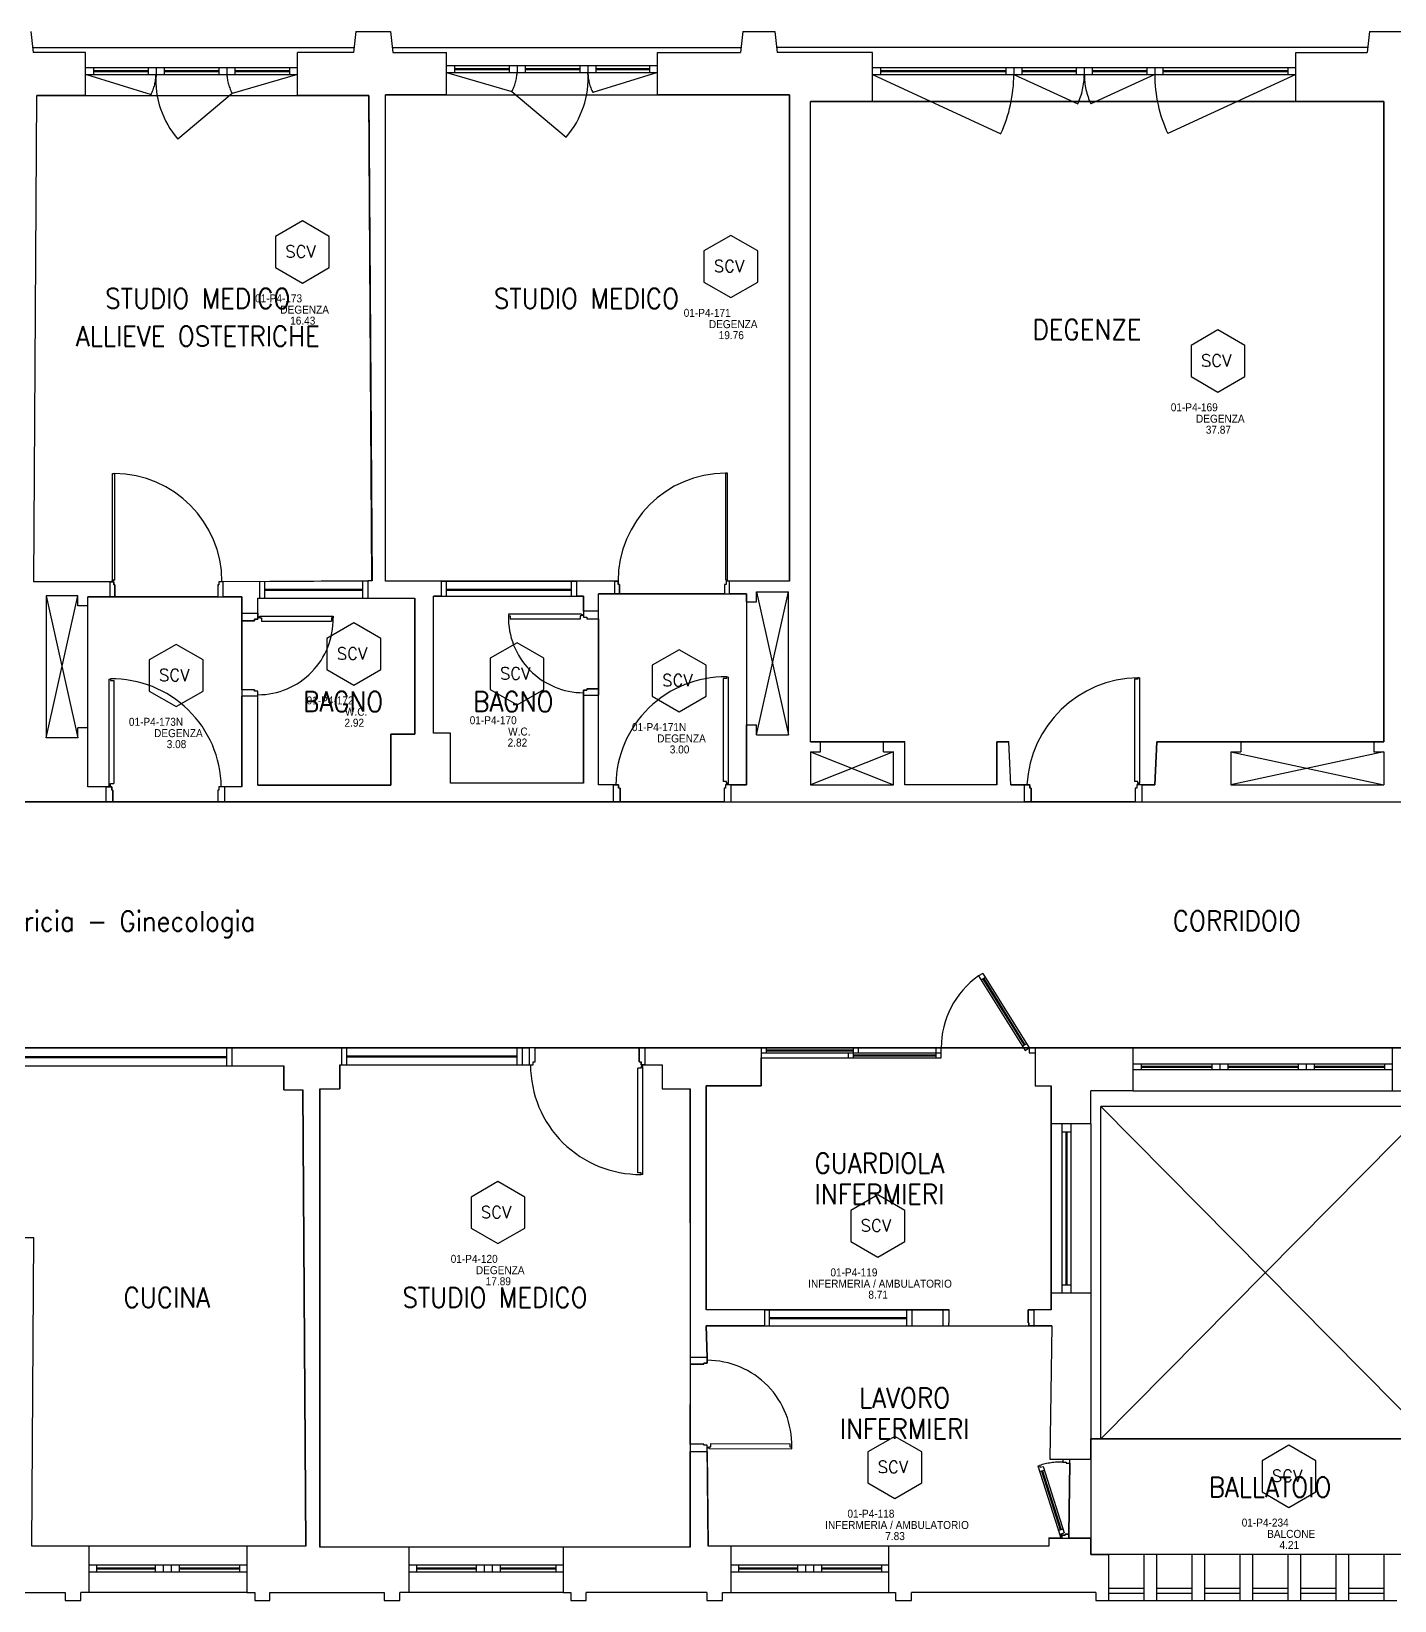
# Model space of a CAD drawing. Header units: inches. Extents: x 16420 to 16611, y 92341 to 92416.
# Drawn here: x 16485.85 to 16499.48, y 92394.55 to 92410.23 of the extents above; entities that cross this region are included whole.
import ezdxf
from ezdxf.enums import TextEntityAlignment as Align

# ---------------------------------------------------------------- set-up
doc = ezdxf.new("R2010")
doc.units = ezdxf.units.IN
doc.header["$LTSCALE"] = 50
doc.header["$MEASUREMENT"] = 0
doc.linetypes.add('NASCOSTA2', pattern=[0.1875, 0.125, -0.0625])
for name, color, linetype in [('A-LOCALI', 7, 'Continuous'), ('AA-CodiceVano', 7, 'Continuous'), ('GMM_DEST.USO', 50, 'Continuous'), ('PIANTA', 7, 'Continuous'), ('RM', 191, 'Continuous')]:
    doc.layers.add(name, color=color, linetype=linetype)
doc.styles.add('ARIAL', font='arial.ttf')
doc.styles.add('ARTECO', font='romans.shx', dxfattribs={"width": 0.9})
doc.styles.get("Standard").update_dxf_attribs({"font": 'txt.shx'})

# ---------------------------------------------------------------- blocks, each defined once
blk = doc.blocks.new('MFM_COD_VANO')
at = {"layer": 'A-LOCALI'}
for p, q in [((0, 0.621), (-0.269, 0.466)), ((0.269, 0.466), (0, 0.621)), ((-0.269, 0.466), (-0.269, 0.155)), ((0.269, 0.155), (0.269, 0.466)), ((-0.269, 0.155), (0, 0)), ((0, 0), (0.269, 0.155))]:
    blk.add_line(p, q, dxfattribs=at)
blk.add_text('SCV', height=0.12, dxfattribs=at).set_placement((-0.17, 0.255))
at = {"layer": 'A-LOCALI', "flags": 9}
for tag in ['MFM_NAME', 'MFM_COD_COMPLESSO', 'MFM_COD_EDIFICIO', 'MFM_COD_PIANO', 'MFM_COD_MACROAREA', 'MFM_ZONA', 'MFM_REPARTO']:
    blk.add_attdef(tag, (-0.084, 0.188), '', height=0.005, dxfattribs=at)
blk.add_attdef('MFM_ALTEZZA', text='', height=0.005, dxfattribs=at).set_placement((-0.057, 0.188), align=Align.CENTER)
at = {"layer": 'A-LOCALI', "style": 'ARIAL', "width": 0.9, "flags": 8}
for tag, p in [('MFM_COD_UT', (-0.026, -0.078)), ('MFM_DESTINAZIONE_USO', (0.023, -0.306)), ('MFM_SUPERFICIE', (0.004, -0.416))]:
    blk.add_attdef(tag, text='', height=0.08, dxfattribs=at).set_placement(p, align=Align.CENTER)
at = {"layer": 'A-LOCALI', "style": 'ARIAL', "width": 0.9}
for tag, p, height, flags in [('MFM_COD_LOCALE', (-0.472, -0.192), 0.08, 8), ('MFM_COD_SCHEDA', (-0.275, -0.483), 0.04, 9)]:
    blk.add_attdef(tag, p, '', height=height, dxfattribs=dict(at, flags=flags))

msp = doc.modelspace()

# ---------------------------------------------------------------- linework, layer by layer
at = {"layer": 'PIANTA', "color": 0}
for p, q in [((16485.85, 92410.233), (16485.873, 92410.023)), ((16489.098, 92410.233), (16489.075, 92410.023)), ((16489.098, 92410.233), (16489.445, 92410.233)), ((16489.445, 92410.233), (16489.468, 92410.023)), ((16492.966, 92410.233), (16492.943, 92410.023)), ((16492.966, 92410.233), (16493.287, 92410.233)), ((16493.287, 92410.233), (16493.31, 92410.023)), ((16499.229, 92410.233), (16499.206, 92410.023)), ((16499.229, 92410.233), (16499.575, 92410.233)), ((16485.867, 92410.073), (16489.081, 92410.073)), ((16486.394, 92410.023), (16485.873, 92410.023)), ((16486.394, 92409.593), (16486.394, 92410.023)), ((16488.514, 92409.593), (16488.514, 92410.023)), ((16489.075, 92410.023), (16488.514, 92410.023)), ((16489.462, 92410.073), (16492.949, 92410.073)), ((16489.468, 92410.023), (16490.004, 92410.023)), ((16490.004, 92409.598), (16490.004, 92410.023)), ((16492.114, 92409.598), (16492.114, 92410.023)), ((16492.114, 92410.023), (16492.943, 92410.023)), ((16499.211, 92410.073), (16493.305, 92410.073)), ((16494.264, 92410.023), (16493.31, 92410.023)), ((16494.264, 92409.533), (16494.264, 92410.023)), ((16498.494, 92410.023), (16499.206, 92410.023)), ((16498.494, 92409.533), (16498.494, 92410.023)), ((16486.394, 92409.873), (16488.514, 92409.873)), ((16486.474, 92409.873), (16486.474, 92409.803)), ((16486.474, 92409.843), (16487.021, 92409.844)), ((16486.474, 92409.833), (16487.021, 92409.834)), ((16487.021, 92409.873), (16487.021, 92409.803)), ((16487.101, 92409.873), (16487.101, 92409.803)), ((16487.181, 92409.873), (16487.181, 92409.803)), ((16487.181, 92409.844), (16487.728, 92409.844)), ((16487.181, 92409.834), (16487.728, 92409.834)), ((16487.728, 92409.873), (16487.728, 92409.803)), ((16487.808, 92409.873), (16487.808, 92409.803)), ((16487.888, 92409.873), (16487.888, 92409.803)), ((16487.888, 92409.844), (16488.434, 92409.844)), ((16487.888, 92409.834), (16488.434, 92409.834)), ((16488.434, 92409.873), (16488.434, 92409.803)), ((16490.004, 92409.893), (16492.114, 92409.893)), ((16490.004, 92409.823), (16492.114, 92409.823)), ((16490.084, 92409.893), (16490.084, 92409.823)), ((16490.084, 92409.863), (16490.631, 92409.864)), ((16490.084, 92409.853), (16490.631, 92409.854)), ((16490.631, 92409.893), (16490.631, 92409.823)), ((16490.711, 92409.893), (16490.711, 92409.823)), ((16490.791, 92409.893), (16490.791, 92409.823)), ((16490.791, 92409.864), (16491.338, 92409.864)), ((16490.791, 92409.854), (16491.338, 92409.854)), ((16491.338, 92409.893), (16491.338, 92409.823)), ((16491.418, 92409.893), (16491.418, 92409.823)), ((16491.498, 92409.893), (16491.498, 92409.823)), ((16491.498, 92409.864), (16492.034, 92409.864)), ((16491.498, 92409.854), (16492.034, 92409.854)), ((16492.034, 92409.893), (16492.034, 92409.823)), ((16494.264, 92409.873), (16498.494, 92409.873)), ((16494.344, 92409.873), (16494.344, 92409.803)), ((16494.344, 92409.843), (16495.594, 92409.844)), ((16494.344, 92409.833), (16495.594, 92409.834)), ((16495.594, 92409.873), (16495.594, 92409.803)), ((16495.674, 92409.873), (16495.674, 92409.803)), ((16495.754, 92409.873), (16495.754, 92409.803)), ((16495.754, 92409.844), (16496.299, 92409.844)), ((16495.754, 92409.834), (16496.299, 92409.834)), ((16496.299, 92409.873), (16496.299, 92409.803)), ((16496.379, 92409.873), (16496.379, 92409.803)), ((16496.459, 92409.873), (16496.459, 92409.803)), ((16496.459, 92409.844), (16497.004, 92409.844)), ((16496.459, 92409.834), (16497.004, 92409.834)), ((16497.004, 92409.873), (16497.004, 92409.803)), ((16497.084, 92409.873), (16497.084, 92409.803)), ((16497.164, 92409.873), (16497.164, 92409.803)), ((16497.164, 92409.844), (16498.414, 92409.844)), ((16497.164, 92409.834), (16498.414, 92409.834)), ((16498.414, 92409.873), (16498.414, 92409.803)), ((16486.394, 92409.803), (16488.514, 92409.803)), ((16494.264, 92409.803), (16498.494, 92409.803)), ((16485.879, 92404.733), (16485.909, 92409.593)), ((16486.394, 92409.593), (16485.909, 92409.593)), ((16486.394, 92409.593), (16488.514, 92409.593)), ((16489.229, 92409.593), (16488.514, 92409.593)), ((16489.259, 92404.743), (16489.229, 92409.593)), ((16490.004, 92409.598), (16489.394, 92409.598)), ((16489.394, 92404.738), (16489.394, 92409.598)), ((16490.004, 92409.598), (16492.114, 92409.598)), ((16493.434, 92409.598), (16492.114, 92409.598)), ((16493.434, 92404.738), (16493.434, 92409.598)), ((16493.644, 92403.133), (16493.644, 92409.533)), ((16494.264, 92409.533), (16493.644, 92409.533)), ((16498.494, 92409.533), (16494.264, 92409.533)), ((16499.374, 92409.533), (16498.494, 92409.533)), ((16499.374, 92403.133), (16499.374, 92409.533)), ((16486.664, 92404.748), (16486.664, 92405.813)), ((16486.664, 92405.813), (16486.684, 92405.813)), ((16486.684, 92405.813), (16486.684, 92404.748)), ((16492.794, 92405.818), (16492.794, 92404.753)), ((16492.814, 92405.818), (16492.794, 92405.818)), ((16492.814, 92404.753), (16492.814, 92405.818)), ((16486.639, 92404.733), (16485.879, 92404.733)), ((16486.639, 92404.733), (16486.679, 92404.733)), ((16486.639, 92404.733), (16486.639, 92404.583)), ((16486.684, 92404.748), (16486.664, 92404.748)), ((16486.679, 92404.733), (16486.679, 92404.7)), ((16486.689, 92404.7), (16486.679, 92404.7)), ((16486.689, 92404.7), (16486.689, 92404.583)), ((16487.719, 92404.7), (16487.719, 92404.583)), ((16487.719, 92404.7), (16487.729, 92404.7)), ((16487.729, 92404.733), (16487.729, 92404.7)), ((16487.769, 92404.733), (16487.729, 92404.733)), ((16488.139, 92404.736), (16487.769, 92404.733)), ((16487.769, 92404.733), (16487.769, 92404.583)), ((16488.139, 92404.736), (16489.219, 92404.743)), ((16488.139, 92404.568), (16488.139, 92404.736)), ((16488.189, 92404.568), (16488.189, 92404.736)), ((16488.189, 92404.657), (16489.169, 92404.657)), ((16488.189, 92404.647), (16489.169, 92404.647)), ((16489.169, 92404.568), (16489.169, 92404.743)), ((16489.169, 92404.568), (16489.169, 92404.743)), ((16489.259, 92404.743), (16489.219, 92404.743)), ((16489.219, 92404.743), (16489.219, 92404.568)), ((16489.954, 92404.738), (16489.394, 92404.738)), ((16489.954, 92404.738), (16491.304, 92404.738)), ((16489.954, 92404.588), (16489.954, 92404.738)), ((16490.004, 92404.588), (16490.004, 92404.738)), ((16490.004, 92404.658), (16491.254, 92404.658)), ((16490.004, 92404.648), (16491.254, 92404.648)), ((16491.254, 92404.588), (16491.254, 92404.738)), ((16491.254, 92404.588), (16491.254, 92404.738)), ((16491.684, 92404.738), (16491.304, 92404.738)), ((16491.304, 92404.738), (16491.304, 92404.588)), ((16491.684, 92404.738), (16491.719, 92404.738)), ((16491.684, 92404.738), (16491.684, 92404.613)), ((16491.719, 92404.738), (16491.719, 92404.705)), ((16491.734, 92404.705), (16491.719, 92404.705)), ((16491.734, 92404.705), (16491.734, 92404.613)), ((16492.784, 92404.705), (16492.784, 92404.613)), ((16492.799, 92404.705), (16492.784, 92404.705)), ((16492.794, 92404.753), (16492.814, 92404.753)), ((16492.799, 92404.738), (16492.799, 92404.705)), ((16492.834, 92404.738), (16492.799, 92404.738)), ((16493.434, 92404.738), (16492.834, 92404.738)), ((16492.834, 92404.613), (16492.834, 92404.738)), ((16486.319, 92404.593), (16486.002, 92404.593)), ((16486.002, 92404.593), (16486.002, 92403.173)), ((16486.002, 92403.173), (16486.319, 92404.593)), ((16486.002, 92404.593), (16486.319, 92403.173)), ((16486.319, 92404.493), (16486.319, 92404.593)), ((16486.419, 92404.493), (16486.319, 92404.493)), ((16486.639, 92404.583), (16486.419, 92404.583)), ((16486.419, 92404.493), (16486.419, 92404.583)), ((16486.419, 92403.273), (16486.419, 92404.493)), ((16486.689, 92404.583), (16486.639, 92404.583)), ((16487.719, 92404.583), (16487.769, 92404.583)), ((16487.959, 92404.583), (16487.769, 92404.583)), ((16487.959, 92404.418), (16487.959, 92404.583)), ((16488.119, 92404.568), (16488.139, 92404.568)), ((16488.119, 92404.418), (16488.119, 92404.568)), ((16488.139, 92404.568), (16489.219, 92404.568)), ((16489.219, 92404.568), (16489.689, 92404.568)), ((16489.689, 92403.208), (16489.689, 92404.568)), ((16489.874, 92403.218), (16489.874, 92404.588)), ((16489.954, 92404.588), (16489.874, 92404.588)), ((16489.954, 92404.588), (16491.304, 92404.588)), ((16491.374, 92404.588), (16491.304, 92404.588)), ((16491.374, 92404.438), (16491.374, 92404.588)), ((16491.524, 92404.438), (16491.524, 92404.613)), ((16491.684, 92404.613), (16491.524, 92404.613)), ((16491.734, 92404.613), (16491.684, 92404.613)), ((16492.784, 92404.613), (16492.834, 92404.613)), ((16493.004, 92404.613), (16492.834, 92404.613)), ((16493.004, 92404.533), (16493.004, 92404.613)), ((16493.004, 92404.533), (16493.104, 92404.533)), ((16493.004, 92404.533), (16493.004, 92403.303)), ((16493.104, 92404.633), (16493.424, 92404.633)), ((16493.104, 92404.533), (16493.104, 92404.633)), ((16493.104, 92403.203), (16493.424, 92404.633)), ((16493.104, 92404.633), (16493.424, 92403.203)), ((16493.424, 92403.203), (16493.424, 92404.633)), ((16487.959, 92404.343), (16487.959, 92404.418)), ((16487.959, 92404.418), (16488.119, 92404.418)), ((16488.086, 92404.343), (16487.959, 92404.343)), ((16488.119, 92404.358), (16488.086, 92404.358)), ((16488.086, 92404.358), (16488.086, 92404.343)), ((16488.119, 92404.418), (16488.119, 92404.358)), ((16488.139, 92404.388), (16488.138, 92404.371)), ((16488.138, 92404.371), (16488.155, 92404.371)), ((16488.139, 92404.388), (16488.87, 92404.387)), ((16488.155, 92404.371), (16488.155, 92404.338)), ((16488.155, 92404.338), (16488.853, 92404.338)), ((16488.853, 92404.371), (16488.853, 92404.338)), ((16488.87, 92404.371), (16488.853, 92404.371)), ((16488.87, 92404.387), (16488.87, 92404.371)), ((16491.355, 92404.408), (16490.624, 92404.407)), ((16490.624, 92404.407), (16490.624, 92404.391)), ((16490.624, 92404.391), (16490.64, 92404.391)), ((16490.64, 92404.391), (16490.64, 92404.358)), ((16491.339, 92404.358), (16490.64, 92404.358)), ((16491.339, 92404.391), (16491.339, 92404.358)), ((16491.355, 92404.391), (16491.339, 92404.391)), ((16491.355, 92404.408), (16491.355, 92404.391)), ((16491.374, 92404.438), (16491.374, 92404.378)), ((16491.524, 92404.438), (16491.374, 92404.438)), ((16491.374, 92404.378), (16491.407, 92404.378)), ((16491.407, 92404.378), (16491.407, 92404.363)), ((16491.407, 92404.363), (16491.524, 92404.363)), ((16491.524, 92404.363), (16491.524, 92404.438)), ((16486.628, 92403.76), (16486.644, 92403.761)), ((16486.628, 92403.76), (16486.628, 92402.699)), ((16486.644, 92403.761), (16486.644, 92403.744)), ((16486.644, 92403.744), (16486.677, 92403.744)), ((16486.677, 92403.744), (16486.677, 92402.716)), ((16492.771, 92403.764), (16492.771, 92402.736)), ((16492.804, 92403.764), (16492.771, 92403.764)), ((16492.804, 92403.781), (16492.804, 92403.764)), ((16492.821, 92403.78), (16492.804, 92403.781)), ((16492.821, 92403.78), (16492.821, 92402.719)), ((16496.881, 92403.757), (16496.881, 92402.736)), ((16496.914, 92403.757), (16496.881, 92403.757)), ((16496.914, 92403.773), (16496.914, 92403.757)), ((16496.931, 92403.773), (16496.914, 92403.773)), ((16496.931, 92403.773), (16496.931, 92402.719)), ((16487.959, 92403.653), (16487.959, 92403.588)), ((16488.086, 92403.653), (16487.959, 92403.653)), ((16487.959, 92402.683), (16487.959, 92403.588)), ((16488.119, 92403.588), (16487.959, 92403.588)), ((16488.086, 92403.653), (16488.086, 92403.638)), ((16488.119, 92403.638), (16488.086, 92403.638)), ((16488.119, 92403.588), (16488.119, 92403.638)), ((16488.119, 92402.698), (16488.119, 92403.588)), ((16491.374, 92403.648), (16491.407, 92403.648)), ((16491.374, 92403.598), (16491.374, 92403.648)), ((16491.374, 92402.718), (16491.374, 92403.598)), ((16491.374, 92403.598), (16491.524, 92403.598)), ((16491.407, 92403.663), (16491.407, 92403.648)), ((16491.407, 92403.663), (16491.524, 92403.663)), ((16491.524, 92403.663), (16491.524, 92403.598)), ((16491.524, 92402.703), (16491.524, 92403.598)), ((16486.319, 92403.173), (16486.319, 92403.273)), ((16486.419, 92403.273), (16486.319, 92403.273)), ((16486.419, 92402.683), (16486.419, 92403.273)), ((16493.004, 92402.703), (16493.004, 92403.303)), ((16493.004, 92403.303), (16493.104, 92403.303)), ((16493.104, 92403.203), (16493.104, 92403.303)), ((16486.319, 92403.173), (16486.002, 92403.173)), ((16489.449, 92402.698), (16489.449, 92403.208)), ((16489.449, 92403.208), (16489.689, 92403.208)), ((16490.044, 92403.218), (16489.874, 92403.218)), ((16490.044, 92402.718), (16490.044, 92403.218)), ((16493.104, 92403.203), (16493.424, 92403.203)), ((16493.644, 92403.133), (16493.744, 92403.133)), ((16493.744, 92403.133), (16494.374, 92403.133)), ((16493.744, 92403.033), (16493.744, 92403.133)), ((16494.374, 92403.133), (16494.584, 92403.133)), ((16494.374, 92403.033), (16494.374, 92403.133)), ((16494.584, 92402.703), (16494.584, 92403.133)), ((16495.504, 92402.703), (16495.504, 92403.133)), ((16495.504, 92403.133), (16495.624, 92403.133)), ((16495.644, 92402.703), (16495.624, 92403.133)), ((16497.084, 92402.703), (16497.104, 92403.133)), ((16497.104, 92403.133), (16497.944, 92403.133)), ((16497.944, 92403.133), (16497.944, 92403.033)), ((16497.944, 92403.133), (16499.274, 92403.133)), ((16499.274, 92403.133), (16499.274, 92403.033)), ((16499.274, 92403.133), (16499.374, 92403.133)), ((16493.644, 92403.033), (16493.744, 92403.033)), ((16493.644, 92403.033), (16493.644, 92402.703)), ((16494.474, 92403.033), (16493.644, 92402.703)), ((16493.644, 92403.033), (16494.474, 92402.703)), ((16494.374, 92403.033), (16494.474, 92403.033)), ((16494.474, 92402.703), (16494.474, 92403.033)), ((16497.844, 92403.033), (16497.944, 92403.033)), ((16497.844, 92403.033), (16497.844, 92402.703)), ((16499.374, 92403.033), (16497.844, 92402.703)), ((16497.844, 92403.033), (16499.374, 92402.703)), ((16499.274, 92403.033), (16499.374, 92403.033)), ((16499.374, 92403.033), (16499.374, 92402.703)), ((16486.599, 92402.683), (16486.419, 92402.683)), ((16486.599, 92402.683), (16486.659, 92402.683)), ((16486.599, 92402.683), (16486.599, 92402.533)), ((16486.628, 92402.699), (16486.644, 92402.699)), ((16486.644, 92402.716), (16486.677, 92402.716)), ((16486.644, 92402.699), (16486.644, 92402.716)), ((16486.659, 92402.683), (16486.659, 92402.65)), ((16486.669, 92402.65), (16486.659, 92402.65)), ((16486.669, 92402.65), (16486.669, 92402.533)), ((16487.719, 92402.65), (16487.719, 92402.533)), ((16487.729, 92402.65), (16487.719, 92402.65)), ((16487.729, 92402.683), (16487.729, 92402.65)), ((16487.789, 92402.683), (16487.729, 92402.683)), ((16487.959, 92402.683), (16487.789, 92402.683)), ((16487.789, 92402.533), (16487.789, 92402.683)), ((16488.119, 92402.698), (16489.449, 92402.698)), ((16491.374, 92402.718), (16490.044, 92402.718)), ((16491.669, 92402.703), (16491.524, 92402.703)), ((16491.669, 92402.703), (16491.724, 92402.703)), ((16491.669, 92402.703), (16491.669, 92402.533)), ((16491.724, 92402.703), (16491.724, 92402.67)), ((16491.739, 92402.67), (16491.724, 92402.67)), ((16491.739, 92402.67), (16491.739, 92402.533)), ((16492.804, 92402.736), (16492.771, 92402.736)), ((16492.779, 92402.67), (16492.779, 92402.533)), ((16492.794, 92402.67), (16492.779, 92402.67)), ((16492.794, 92402.703), (16492.794, 92402.67)), ((16492.849, 92402.703), (16492.794, 92402.703)), ((16492.804, 92402.719), (16492.804, 92402.736)), ((16492.821, 92402.719), (16492.804, 92402.719)), ((16492.849, 92402.703), (16493.004, 92402.703)), ((16492.849, 92402.533), (16492.849, 92402.703)), ((16493.644, 92402.703), (16494.474, 92402.703)), ((16495.504, 92402.703), (16494.584, 92402.703)), ((16495.644, 92402.703), (16495.779, 92402.703)), ((16495.779, 92402.703), (16495.834, 92402.703)), ((16495.779, 92402.703), (16495.779, 92402.533)), ((16495.834, 92402.703), (16495.834, 92402.67)), ((16495.849, 92402.67), (16495.834, 92402.67)), ((16495.849, 92402.67), (16495.849, 92402.533)), ((16496.914, 92402.736), (16496.881, 92402.736)), ((16496.889, 92402.67), (16496.889, 92402.533)), ((16496.904, 92402.67), (16496.889, 92402.67)), ((16496.904, 92402.703), (16496.904, 92402.67)), ((16496.959, 92402.703), (16496.904, 92402.703)), ((16496.914, 92402.719), (16496.914, 92402.736)), ((16496.931, 92402.719), (16496.914, 92402.719)), ((16496.959, 92402.703), (16497.084, 92402.703)), ((16496.959, 92402.533), (16496.959, 92402.703)), ((16497.844, 92402.703), (16499.374, 92402.703)), ((16486.599, 92402.533), (16484.149, 92402.533)), ((16486.669, 92402.533), (16486.599, 92402.533)), ((16491.669, 92402.533), (16487.719, 92402.533)), ((16487.719, 92402.533), (16487.789, 92402.533)), ((16491.739, 92402.533), (16491.669, 92402.533)), ((16492.779, 92402.533), (16492.849, 92402.533)), ((16492.849, 92402.533), (16495.779, 92402.533)), ((16495.849, 92402.533), (16495.779, 92402.533)), ((16496.889, 92402.533), (16496.959, 92402.533)), ((16496.959, 92402.533), (16501.959, 92402.533)), ((16495.365, 92400.818), (16495.322, 92400.792)), ((16495.322, 92400.792), (16495.787, 92400.046)), ((16495.391, 92400.776), (16495.349, 92400.75)), ((16495.365, 92400.818), (16495.829, 92400.073)), ((16495.366, 92400.76), (16495.777, 92400.099)), ((16495.374, 92400.765), (16495.786, 92400.104)), ((16495.76, 92400.089), (16495.803, 92400.115)), ((16485.269, 92400.073), (16487.859, 92400.073)), ((16485.319, 92399.988), (16487.809, 92399.988)), ((16485.319, 92399.978), (16487.809, 92399.978)), ((16487.809, 92399.893), (16487.809, 92400.073)), ((16487.809, 92399.892), (16487.809, 92400.073)), ((16487.859, 92400.073), (16487.859, 92399.893)), ((16487.859, 92400.073), (16488.959, 92400.073)), ((16488.959, 92400.073), (16490.759, 92400.073)), ((16488.959, 92399.903), (16488.959, 92400.073)), ((16489.009, 92399.903), (16489.009, 92400.073)), ((16489.009, 92399.993), (16490.709, 92399.993)), ((16489.009, 92399.983), (16490.709, 92399.983)), ((16490.709, 92399.903), (16490.709, 92400.073)), ((16490.709, 92399.902), (16490.709, 92400.073)), ((16490.759, 92400.073), (16490.759, 92399.903)), ((16490.759, 92400.073), (16490.829, 92400.073)), ((16490.889, 92400.073), (16490.829, 92400.073)), ((16490.829, 92400.073), (16490.829, 92399.903)), ((16490.869, 92399.903), (16490.869, 92399.935)), ((16490.869, 92399.935), (16490.889, 92399.935)), ((16490.889, 92399.935), (16490.889, 92400.073)), ((16491.929, 92400.073), (16491.989, 92400.073)), ((16491.929, 92399.935), (16491.929, 92400.073)), ((16491.929, 92399.935), (16491.949, 92399.935)), ((16491.949, 92399.903), (16491.949, 92399.935)), ((16491.969, 92400.073), (16493.149, 92400.073)), ((16491.989, 92399.903), (16491.989, 92400.073)), ((16493.149, 92400.073), (16493.149, 92399.693)), ((16493.149, 92400.073), (16494.949, 92400.073)), ((16493.149, 92400.023), (16494.949, 92400.023)), ((16493.149, 92399.973), (16494.949, 92399.973)), ((16493.199, 92400.073), (16493.199, 92400.023)), ((16493.199, 92400.053), (16494.074, 92400.053)), ((16493.199, 92400.043), (16494.074, 92400.043)), ((16494.024, 92399.973), (16494.024, 92400.023)), ((16494.074, 92400.023), (16494.074, 92400.073)), ((16494.074, 92399.973), (16494.074, 92400.023)), ((16494.074, 92400.003), (16494.899, 92400.003)), ((16494.074, 92399.993), (16494.899, 92399.993)), ((16494.124, 92400.023), (16494.124, 92400.073)), ((16494.899, 92400.023), (16494.899, 92400.073)), ((16494.899, 92399.973), (16494.899, 92400.023)), ((16494.949, 92400.023), (16494.949, 92400.073)), ((16494.949, 92399.973), (16494.949, 92400.023)), ((16495.787, 92400.046), (16495.829, 92400.073)), ((16495.829, 92400.073), (16495.889, 92400.073)), ((16495.829, 92400.073), (16495.829, 92400.023)), ((16495.829, 92400.023), (16495.889, 92400.023)), ((16495.889, 92400.073), (16495.889, 92399.693)), ((16495.889, 92400.073), (16496.869, 92400.073)), ((16496.869, 92400.073), (16499.459, 92400.073)), ((16496.869, 92399.643), (16496.869, 92400.073)), ((16499.459, 92399.643), (16499.459, 92400.073)), ((16499.459, 92400.073), (16501.799, 92400.073)), ((16485.269, 92399.893), (16487.859, 92399.893)), ((16487.859, 92399.893), (16488.379, 92399.893)), ((16488.379, 92399.653), (16488.379, 92399.893)), ((16488.939, 92399.903), (16488.939, 92399.903)), ((16488.939, 92399.903), (16488.939, 92399.663)), ((16488.939, 92399.903), (16488.959, 92399.903)), ((16488.959, 92399.903), (16490.759, 92399.903)), ((16490.759, 92399.903), (16490.829, 92399.903)), ((16490.829, 92399.903), (16490.869, 92399.903)), ((16491.916, 92398.824), (16491.916, 92399.87)), ((16491.949, 92399.87), (16491.916, 92399.87)), ((16491.989, 92399.903), (16491.949, 92399.903)), ((16491.949, 92399.886), (16491.949, 92399.87)), ((16491.966, 92399.886), (16491.949, 92399.886)), ((16491.966, 92398.808), (16491.966, 92399.886)), ((16491.989, 92399.903), (16492.159, 92399.903)), ((16492.159, 92399.903), (16492.159, 92399.663)), ((16496.869, 92399.913), (16496.869, 92399.913)), ((16496.869, 92399.913), (16499.459, 92399.913)), ((16496.869, 92399.858), (16499.459, 92399.858)), ((16496.949, 92399.913), (16496.949, 92399.858)), ((16496.949, 92399.891), (16497.653, 92399.891)), ((16496.949, 92399.881), (16497.653, 92399.881)), ((16497.653, 92399.913), (16497.653, 92399.858)), ((16497.733, 92399.913), (16497.733, 92399.858)), ((16497.813, 92399.913), (16497.813, 92399.858)), ((16497.813, 92399.891), (16498.516, 92399.891)), ((16497.813, 92399.881), (16498.516, 92399.881)), ((16498.516, 92399.913), (16498.516, 92399.858)), ((16498.596, 92399.913), (16498.596, 92399.858)), ((16498.676, 92399.913), (16498.676, 92399.858)), ((16498.676, 92399.891), (16499.379, 92399.891)), ((16498.676, 92399.881), (16499.379, 92399.881)), ((16499.379, 92399.913), (16499.379, 92399.858)), ((16499.459, 92399.913), (16499.459, 92399.913)), ((16488.379, 92399.653), (16488.569, 92399.653)), ((16488.599, 92395.093), (16488.569, 92399.653)), ((16488.739, 92399.663), (16488.939, 92399.663)), ((16488.739, 92399.663), (16488.739, 92395.083)), ((16492.159, 92399.663), (16492.439, 92399.663)), ((16492.443, 92396.978), (16492.439, 92399.663)), ((16493.149, 92399.693), (16492.599, 92399.693)), ((16492.599, 92399.693), (16492.599, 92397.453)), ((16495.889, 92399.693), (16496.049, 92399.693)), ((16496.049, 92399.313), (16496.049, 92399.693)), ((16496.869, 92399.643), (16496.444, 92399.643)), ((16496.444, 92399.313), (16496.444, 92399.643)), ((16496.869, 92399.643), (16499.459, 92399.643)), ((16499.459, 92399.643), (16499.944, 92399.643)), ((16496.544, 92396.166), (16496.544, 92399.487)), ((16496.544, 92399.487), (16499.832, 92396.166)), ((16496.544, 92396.166), (16499.832, 92399.487)), ((16499.832, 92399.487), (16496.544, 92399.487)), ((16496.444, 92399.313), (16496.049, 92399.313)), ((16496.049, 92397.623), (16496.049, 92399.313)), ((16496.159, 92397.623), (16496.159, 92399.313)), ((16496.249, 92397.623), (16496.249, 92399.313)), ((16496.444, 92399.313), (16496.444, 92397.623)), ((16496.159, 92399.233), (16496.249, 92399.233)), ((16496.199, 92397.703), (16496.199, 92399.233)), ((16496.209, 92397.703), (16496.209, 92399.233)), ((16491.949, 92398.824), (16491.916, 92398.824)), ((16491.949, 92398.808), (16491.949, 92398.824)), ((16491.966, 92398.808), (16491.949, 92398.808)), ((16485.879, 92398.173), (16485.289, 92398.173)), ((16485.859, 92395.093), (16485.879, 92398.173)), ((16496.049, 92397.623), (16496.444, 92397.623)), ((16496.049, 92397.453), (16496.049, 92397.623)), ((16496.159, 92397.703), (16496.249, 92397.703)), ((16496.444, 92397.623), (16496.444, 92397.273)), ((16493.184, 92397.453), (16492.599, 92397.453)), ((16493.184, 92397.453), (16494.654, 92397.453)), ((16493.184, 92397.453), (16493.184, 92397.293)), ((16493.234, 92397.293), (16493.234, 92397.453)), ((16494.604, 92397.293), (16494.604, 92397.453)), ((16494.604, 92397.292), (16494.604, 92397.453)), ((16494.654, 92397.453), (16494.654, 92397.293)), ((16494.654, 92397.453), (16495.029, 92397.453)), ((16495.029, 92397.453), (16494.969, 92397.453)), ((16494.969, 92397.293), (16494.969, 92397.453)), ((16495.029, 92397.325), (16495.029, 92397.453)), ((16495.819, 92397.453), (16495.879, 92397.453)), ((16495.819, 92397.325), (16495.819, 92397.453)), ((16496.049, 92397.453), (16495.879, 92397.453)), ((16495.879, 92397.293), (16495.879, 92397.453)), ((16492.599, 92397.293), (16492.609, 92396.977)), ((16493.184, 92397.293), (16492.599, 92397.293)), ((16493.184, 92397.293), (16494.654, 92397.293)), ((16493.234, 92397.378), (16494.604, 92397.378)), ((16493.234, 92397.368), (16494.604, 92397.368)), ((16494.654, 92397.293), (16494.969, 92397.293)), ((16494.969, 92397.293), (16495.024, 92397.293)), ((16495.024, 92397.293), (16495.024, 92397.325)), ((16495.029, 92397.325), (16495.024, 92397.325)), ((16495.819, 92397.325), (16495.824, 92397.325)), ((16495.824, 92397.293), (16495.824, 92397.325)), ((16495.879, 92397.293), (16495.824, 92397.293)), ((16496.054, 92397.293), (16495.879, 92397.293)), ((16496.054, 92397.293), (16496.036, 92395.963)), ((16496.444, 92397.273), (16496.444, 92395.963)), ((16492.443, 92396.913), (16492.443, 92396.978)), ((16492.609, 92396.978), (16492.443, 92396.978)), ((16492.609, 92396.978), (16492.609, 92396.923)), ((16492.577, 92396.913), (16492.443, 92396.913)), ((16492.609, 92396.923), (16492.577, 92396.923)), ((16492.577, 92396.913), (16492.577, 92396.923)), ((16492.439, 92395.083), (16492.441, 92396.038)), ((16492.577, 92396.113), (16492.441, 92396.113)), ((16492.441, 92396.113), (16492.441, 92396.038)), ((16492.441, 92396.038), (16492.609, 92396.038)), ((16492.577, 92396.103), (16492.577, 92396.113)), ((16492.609, 92396.103), (16492.577, 92396.103)), ((16492.609, 92396.038), (16492.609, 92396.103)), ((16492.609, 92396.037), (16492.619, 92395.093)), ((16492.628, 92396.084), (16492.645, 92396.084)), ((16492.629, 92396.068), (16492.628, 92396.084)), ((16492.629, 92396.068), (16493.456, 92396.066)), ((16492.645, 92396.117), (16493.44, 92396.116)), ((16492.645, 92396.084), (16492.645, 92396.117)), ((16493.44, 92396.083), (16493.44, 92396.116)), ((16493.456, 92396.083), (16493.44, 92396.083)), ((16493.456, 92396.066), (16493.456, 92396.083)), ((16499.944, 92396.166), (16496.444, 92396.166)), ((16495.915, 92395.894), (16495.931, 92395.899)), ((16495.915, 92395.894), (16496.137, 92395.196)), ((16495.931, 92395.899), (16495.937, 92395.881)), ((16495.937, 92395.881), (16495.968, 92395.89)), ((16495.968, 92395.89), (16496.179, 92395.226)), ((16496.036, 92395.963), (16496.444, 92395.963)), ((16496.166, 92395.963), (16496.166, 92395.933)), ((16496.166, 92395.933), (16496.198, 92395.933)), ((16496.198, 92395.933), (16496.198, 92395.923)), ((16496.198, 92395.923), (16496.236, 92395.922)), ((16496.236, 92395.922), (16496.236, 92395.964)), ((16496.444, 92395.963), (16496.444, 92395.173)), ((16495.933, 92395.838), (16495.98, 92395.852)), ((16495.952, 92395.843), (16496.139, 92395.255)), ((16495.961, 92395.846), (16496.148, 92395.258)), ((16496.12, 92395.249), (16496.168, 92395.264)), ((16496.148, 92395.216), (16496.179, 92395.226)), ((16486.429, 92395.093), (16485.864, 92395.093)), ((16486.429, 92395.093), (16486.429, 92394.628)), ((16488.009, 92395.093), (16486.429, 92395.093)), ((16488.009, 92395.093), (16488.009, 92394.628)), ((16488.599, 92395.093), (16488.009, 92395.093)), ((16489.629, 92395.083), (16488.739, 92395.083)), ((16489.629, 92395.083), (16489.629, 92394.628)), ((16491.169, 92395.082), (16489.629, 92395.083)), ((16492.439, 92395.083), (16491.169, 92395.082)), ((16491.169, 92395.082), (16491.169, 92394.628)), ((16492.846, 92395.093), (16492.619, 92395.093)), ((16494.426, 92395.093), (16492.846, 92395.093)), ((16492.846, 92395.093), (16492.846, 92394.628)), ((16496.024, 92395.093), (16494.426, 92395.093)), ((16494.426, 92394.628), (16494.426, 92395.093)), ((16496.025, 92395.172), (16496.024, 92395.093)), ((16496.025, 92395.172), (16496.444, 92395.173)), ((16496.137, 92395.196), (16496.153, 92395.2)), ((16496.153, 92395.2), (16496.148, 92395.216)), ((16496.155, 92395.173), (16496.156, 92395.203)), ((16496.156, 92395.203), (16496.188, 92395.203)), ((16496.189, 92395.213), (16496.188, 92395.203)), ((16496.189, 92395.213), (16496.226, 92395.212)), ((16496.226, 92395.212), (16496.225, 92395.174)), ((16496.444, 92395.173), (16496.444, 92395.01)), ((16496.444, 92395.01), (16496.624, 92395.01)), ((16496.624, 92394.548), (16496.624, 92395.01)), ((16496.974, 92395.01), (16496.624, 92395.01)), ((16497.104, 92395.01), (16496.974, 92395.01)), ((16496.974, 92395.01), (16496.974, 92394.548)), ((16497.454, 92395.01), (16497.104, 92395.01)), ((16497.104, 92394.548), (16497.104, 92395.01)), ((16497.584, 92395.01), (16497.454, 92395.01)), ((16497.454, 92395.01), (16497.454, 92394.548)), ((16497.934, 92395.01), (16497.584, 92395.01)), ((16497.584, 92394.548), (16497.584, 92395.01)), ((16498.064, 92395.01), (16497.934, 92395.01)), ((16497.934, 92395.01), (16497.934, 92394.548)), ((16498.414, 92395.01), (16498.064, 92395.01)), ((16498.064, 92394.548), (16498.064, 92395.01)), ((16498.544, 92395.01), (16498.414, 92395.01)), ((16498.414, 92395.01), (16498.414, 92394.548)), ((16498.894, 92395.01), (16498.544, 92395.01)), ((16498.544, 92394.548), (16498.544, 92395.01)), ((16499.024, 92395.01), (16498.894, 92395.01)), ((16498.894, 92395.01), (16498.894, 92394.548)), ((16499.374, 92395.01), (16499.024, 92395.01)), ((16499.024, 92394.548), (16499.024, 92395.01)), ((16499.504, 92395.01), (16499.374, 92395.01)), ((16499.374, 92395.01), (16499.374, 92394.548)), ((16488.009, 92394.903), (16486.429, 92394.903)), ((16488.009, 92394.833), (16486.429, 92394.833)), ((16486.509, 92394.833), (16486.509, 92394.903)), ((16487.094, 92394.874), (16486.509, 92394.873)), ((16487.094, 92394.864), (16486.509, 92394.863)), ((16487.094, 92394.833), (16487.094, 92394.903)), ((16487.174, 92394.833), (16487.174, 92394.903)), ((16487.254, 92394.833), (16487.254, 92394.903)), ((16487.334, 92394.833), (16487.334, 92394.903)), ((16487.939, 92394.874), (16487.334, 92394.874)), ((16487.939, 92394.864), (16487.334, 92394.864)), ((16487.939, 92394.833), (16487.939, 92394.903)), ((16491.169, 92394.903), (16489.629, 92394.903)), ((16491.169, 92394.833), (16489.629, 92394.833)), ((16489.709, 92394.833), (16489.709, 92394.903)), ((16490.304, 92394.874), (16489.709, 92394.873)), ((16490.304, 92394.864), (16489.709, 92394.863)), ((16490.304, 92394.833), (16490.304, 92394.903)), ((16490.384, 92394.833), (16490.384, 92394.903)), ((16490.464, 92394.833), (16490.464, 92394.903)), ((16490.544, 92394.833), (16490.544, 92394.903)), ((16491.099, 92394.873), (16490.544, 92394.874)), ((16491.099, 92394.863), (16490.544, 92394.864)), ((16491.099, 92394.833), (16491.099, 92394.903)), ((16494.426, 92394.903), (16492.846, 92394.903)), ((16494.426, 92394.833), (16492.846, 92394.833)), ((16492.926, 92394.833), (16492.926, 92394.903)), ((16493.516, 92394.873), (16492.926, 92394.873)), ((16493.516, 92394.863), (16492.926, 92394.863)), ((16493.516, 92394.833), (16493.516, 92394.903)), ((16493.596, 92394.833), (16493.596, 92394.903)), ((16493.676, 92394.833), (16493.676, 92394.903)), ((16493.756, 92394.833), (16493.756, 92394.903)), ((16494.356, 92394.873), (16493.756, 92394.873)), ((16494.356, 92394.863), (16493.756, 92394.863)), ((16494.356, 92394.833), (16494.356, 92394.903)), ((16484.463, 92394.628), (16486.192, 92394.628)), ((16486.192, 92394.628), (16486.192, 92394.548)), ((16486.429, 92394.628), (16486.348, 92394.628)), ((16486.348, 92394.548), (16486.348, 92394.628)), ((16488.009, 92394.628), (16486.429, 92394.628)), ((16488.009, 92394.628), (16488.088, 92394.628)), ((16488.088, 92394.628), (16488.088, 92394.548)), ((16488.239, 92394.548), (16488.239, 92394.628)), ((16488.239, 92394.628), (16489.382, 92394.628)), ((16489.382, 92394.628), (16489.382, 92394.548)), ((16489.629, 92394.628), (16489.538, 92394.628)), ((16489.538, 92394.548), (16489.538, 92394.628)), ((16491.169, 92394.628), (16489.629, 92394.628)), ((16491.169, 92394.628), (16491.169, 92394.628)), ((16491.169, 92394.628), (16491.248, 92394.628)), ((16491.248, 92394.628), (16491.248, 92394.548)), ((16492.607, 92394.628), (16491.399, 92394.628)), ((16491.399, 92394.548), (16491.399, 92394.628)), ((16492.607, 92394.628), (16492.607, 92394.548)), ((16492.763, 92394.628), (16492.846, 92394.628)), ((16492.763, 92394.548), (16492.763, 92394.628)), ((16492.846, 92394.628), (16494.426, 92394.628)), ((16494.426, 92394.628), (16494.494, 92394.628)), ((16494.494, 92394.628), (16494.494, 92394.548)), ((16496.494, 92394.628), (16494.651, 92394.628)), ((16494.651, 92394.548), (16494.651, 92394.628)), ((16496.494, 92394.628), (16496.494, 92394.548)), ((16496.974, 92394.668), (16496.624, 92394.668)), ((16496.974, 92394.618), (16496.624, 92394.618)), ((16497.454, 92394.668), (16497.104, 92394.668)), ((16497.454, 92394.618), (16497.104, 92394.618)), ((16497.934, 92394.668), (16497.584, 92394.668)), ((16497.934, 92394.618), (16497.584, 92394.618)), ((16498.414, 92394.668), (16498.064, 92394.668)), ((16498.414, 92394.618), (16498.064, 92394.618)), ((16498.894, 92394.668), (16498.544, 92394.668)), ((16498.894, 92394.618), (16498.544, 92394.618)), ((16499.374, 92394.668), (16499.024, 92394.668)), ((16499.374, 92394.618), (16499.024, 92394.618)), ((16486.192, 92394.548), (16486.348, 92394.548)), ((16488.088, 92394.548), (16488.239, 92394.548)), ((16489.382, 92394.548), (16489.538, 92394.548)), ((16491.248, 92394.548), (16491.399, 92394.548)), ((16492.607, 92394.548), (16492.763, 92394.548)), ((16494.494, 92394.548), (16494.651, 92394.548)), ((16496.494, 92394.548), (16496.494, 92394.548)), ((16496.494, 92394.548), (16496.624, 92394.548)), ((16496.624, 92394.548), (16496.974, 92394.548)), ((16496.974, 92394.548), (16497.104, 92394.548)), ((16497.104, 92394.548), (16497.454, 92394.548)), ((16497.454, 92394.548), (16497.584, 92394.548)), ((16497.584, 92394.548), (16497.934, 92394.548)), ((16497.934, 92394.548), (16498.064, 92394.548)), ((16498.064, 92394.548), (16498.414, 92394.548)), ((16498.414, 92394.548), (16498.544, 92394.548)), ((16498.544, 92394.548), (16498.894, 92394.548)), ((16498.894, 92394.548), (16499.024, 92394.548)), ((16499.024, 92394.548), (16499.374, 92394.548)), ((16499.374, 92394.548), (16499.504, 92394.548))]:
    msp.add_line(p, q, dxfattribs=at)
at = {"layer": 'PIANTA', "color": 0, "linetype": 'NASCOSTA2'}
for p, q in [((16490.004, 92409.823), (16490.657, 92409.632)), ((16492.114, 92409.823), (16491.467, 92409.621)), ((16486.404, 92409.803), (16487.051, 92409.601)), ((16488.514, 92409.803), (16487.862, 92409.612)), ((16494.264, 92409.803), (16495.546, 92409.211)), ((16495.676, 92409.803), (16496.314, 92409.508)), ((16497.084, 92409.803), (16496.444, 92409.508)), ((16498.494, 92409.803), (16497.214, 92409.212)), ((16487.862, 92409.612), (16487.319, 92409.157)), ((16490.657, 92409.632), (16491.2, 92409.177))]:
    msp.add_line(p, q, dxfattribs=at)
at = {"layer": 'PIANTA', "color": 0}
for centre in [(16486.668, 92404.74), (16492.81, 92404.745), (16488.128, 92404.378), (16491.366, 92404.398), (16486.636, 92402.691), (16492.812, 92402.711), (16496.922, 92402.711), (16491.957, 92399.894), (16492.618, 92396.077), (16496.147, 92395.19)]:
    msp.add_circle(centre, 0.00633, dxfattribs=at)
at = {"layer": 'PIANTA', "color": 0, "linetype": 'NASCOSTA2'}
for centre, radius, start, end in [((16490.235, 92409.854), 0.477, 332.2193, 356.2599), ((16490.526, 92409.764), 0.894, 318.9586, 3.814), ((16491.873, 92409.827), 0.455, 180.5615, 207.0165), ((16486.645, 92409.808), 0.455, 332.9835, 359.4385), ((16487.993, 92409.744), 0.894, 176.186, 221.0414), ((16488.284, 92409.834), 0.477, 183.7401, 207.7807), ((16494.264, 92409.803), 1.411, 335.2177, 0), ((16495.676, 92409.803), 0.703, 335.2177, 0), ((16497.083, 92409.803), 0.703, 180, 204.7823), ((16498.494, 92409.803), 1.41, 180, 204.7823), ((16486.679, 92404.733), 1.08, 0.0002, 89.7332), ((16492.799, 92404.738), 1.08, 90.2668, 179.9998), ((16488.119, 92404.354), 0.751, 269.9997, 1.3338), ((16491.374, 92404.374), 0.751, 178.6662, 270.0003), ((16486.661, 92402.67), 1.091, 0.723, 90.8613), ((16492.788, 92402.69), 1.091, 89.1387, 179.277), ((16496.935, 92402.643), 1.13, 91.053, 176.9774), ((16495.829, 92400.073), 0.88, 125.1582, 180), ((16491.939, 92399.903), 1.095, 180, 270.5209), ((16492.609, 92396.103), 0.847, 358.6662, 90.0003), ((16496.155, 92395.176), 0.757, 89.1769, 107.2086)]:
    msp.add_arc(centre, radius, start, end, dxfattribs=at)
at = {"layer": 'RM'}
for points in [[(16485.909, 92409.593), (16489.229, 92409.593), (16489.262, 92404.743), (16487.729, 92404.733), (16487.729, 92404.7), (16487.719, 92404.7), (16487.719, 92404.583), (16486.689, 92404.583), (16486.689, 92404.7), (16486.679, 92404.7), (16486.679, 92404.733), (16485.879, 92404.733)], [(16493.434, 92409.598), (16493.434, 92404.738), (16492.799, 92404.738), (16492.799, 92404.705), (16492.784, 92404.705), (16492.784, 92404.613), (16491.734, 92404.613), (16491.734, 92404.705), (16491.719, 92404.705), (16491.719, 92404.738), (16489.394, 92404.738), (16489.394, 92409.598)], [(16499.374, 92409.533), (16499.374, 92403.133), (16497.104, 92403.133), (16497.084, 92402.703), (16496.904, 92402.703), (16496.904, 92402.67), (16496.889, 92402.67), (16496.889, 92402.533), (16495.849, 92402.533), (16495.849, 92402.67), (16495.834, 92402.67), (16495.834, 92402.703), (16495.644, 92402.703), (16495.624, 92403.133), (16495.504, 92403.133), (16495.504, 92402.703), (16494.584, 92402.703), (16494.584, 92403.133), (16493.644, 92403.133), (16493.644, 92409.533)], [(16489.689, 92404.568), (16489.689, 92403.208), (16489.449, 92403.208), (16489.449, 92402.698), (16488.119, 92402.698), (16488.119, 92403.638), (16488.086, 92403.638), (16488.086, 92403.653), (16487.959, 92403.653), (16487.959, 92404.343), (16488.086, 92404.343), (16488.086, 92404.358), (16488.119, 92404.358), (16488.119, 92404.568)], [(16489.874, 92404.588), (16491.374, 92404.588), (16491.374, 92404.378), (16491.407, 92404.378), (16491.407, 92404.363), (16491.524, 92404.363), (16491.524, 92403.663), (16491.407, 92403.663), (16491.407, 92403.648), (16491.374, 92403.648), (16491.374, 92402.718), (16490.044, 92402.718), (16490.044, 92403.218), (16489.874, 92403.218)], [(16492.439, 92399.663), (16492.44, 92395.083), (16488.739, 92395.083), (16488.739, 92399.663), (16488.939, 92399.663), (16488.939, 92399.903), (16490.869, 92399.902), (16490.869, 92399.935), (16490.889, 92399.935), (16490.889, 92400.073), (16491.929, 92400.073), (16491.929, 92399.935), (16491.949, 92399.935), (16491.949, 92399.903), (16492.159, 92399.903), (16492.159, 92399.663)], [(16496.049, 92399.693), (16496.049, 92397.453), (16495.819, 92397.453), (16495.819, 92397.325), (16495.824, 92397.325), (16495.824, 92397.293), (16495.024, 92397.292), (16495.024, 92397.325), (16495.029, 92397.325), (16495.029, 92397.453), (16492.599, 92397.453), (16492.599, 92399.693), (16493.149, 92399.693), (16493.149, 92399.973), (16494.949, 92399.973), (16494.949, 92400.073), (16495.829, 92400.073), (16495.829, 92400.023), (16495.889, 92400.023), (16495.889, 92399.693)], [(16496.054, 92397.293), (16496.036, 92395.963), (16496.166, 92395.963), (16496.166, 92395.933), (16496.198, 92395.933), (16496.198, 92395.923), (16496.236, 92395.922), (16496.226, 92395.212), (16496.189, 92395.213), (16496.188, 92395.203), (16496.156, 92395.203), (16496.156, 92395.173), (16496.025, 92395.174), (16496.024, 92395.093), (16492.619, 92395.093), (16492.609, 92396.103), (16492.577, 92396.103), (16492.577, 92396.113), (16492.441, 92396.113), (16492.443, 92396.913), (16492.577, 92396.912), (16492.577, 92396.923), (16492.609, 92396.923), (16492.609, 92396.977), (16492.599, 92397.293), (16495.024, 92397.293), (16495.824, 92397.293)], [(16499.944, 92396.166), (16499.944, 92395.01), (16496.444, 92395.01), (16496.444, 92395.173), (16496.225, 92395.173), (16496.225, 92395.174), (16496.226, 92395.212), (16496.236, 92395.922), (16496.236, 92395.963), (16496.444, 92395.963), (16496.444, 92396.166)]]:
    msp.add_lwpolyline(points, close=True, dxfattribs=at)
at = {"layer": 'RM', "color": 3}
for points in [[(16487.959, 92404.583), (16487.959, 92402.683), (16487.729, 92402.683), (16487.729, 92402.65), (16487.719, 92402.65), (16487.719, 92402.533), (16486.669, 92402.533), (16486.669, 92402.65), (16486.659, 92402.65), (16486.659, 92402.683), (16486.419, 92402.683), (16486.419, 92404.583)], [(16493.004, 92404.613), (16493.004, 92402.703), (16492.794, 92402.703), (16492.794, 92402.67), (16492.779, 92402.67), (16492.779, 92402.533), (16491.739, 92402.533), (16491.739, 92402.67), (16491.724, 92402.67), (16491.724, 92402.703), (16491.524, 92402.703), (16491.524, 92404.613)]]:
    msp.add_lwpolyline(points, close=True, dxfattribs=at)
at = {"layer": 'RM'}
for points in [[(16464.919, 92402.533), (16507.119, 92402.533), (16507.119, 92402.073), (16507.169, 92402.073), (16507.169, 92400.543), (16507.119, 92400.543), (16507.119, 92400.073), (16503.899, 92400.073), (16503.899, 92398.313), (16501.799, 92398.313), (16501.799, 92400.073), (16478.35, 92400.073)], [(16485.209, 92399.893), (16488.379, 92399.893), (16488.379, 92399.653), (16488.569, 92399.653), (16488.599, 92395.093), (16485.864, 92395.093), (16485.859, 92395.093), (16485.879, 92398.173), (16485.289, 92398.173)]]:
    msp.add_lwpolyline(points, dxfattribs=at)

# ---------------------------------------------------------------- block references
at = {"layer": 'AA-CodiceVano'}
ref = msp.add_blockref('MFM_COD_VANO', (16488.563, 92407.718), dxfattribs=at)
ref.add_attrib('MFM_COD_LOCALE', '01-P4-173', (16488.091, 92407.525), dxfattribs={"layer": 'A-LOCALI', "height": 0.08, "style": 'ARIAL', "width": 0.9})
ref.add_attrib('MFM_SUPERFICIE', '16.43', dxfattribs={"layer": 'A-LOCALI', "height": 0.08, "style": 'ARIAL', "width": 0.9}).set_placement((16488.567, 92407.302), align=Align.CENTER)
ref.add_attrib('MFM_DESTINAZIONE_USO', 'DEGENZA', dxfattribs={"layer": 'A-LOCALI', "height": 0.08, "style": 'ARIAL', "width": 0.9}).set_placement((16488.586, 92407.412), align=Align.CENTER)
ref = msp.add_blockref('MFM_COD_VANO', (16492.847, 92407.573), dxfattribs=at)
ref.add_attrib('MFM_COD_LOCALE', '01-P4-171', (16492.375, 92407.38), dxfattribs={"layer": 'A-LOCALI', "height": 0.08, "style": 'ARIAL', "width": 0.9})
ref.add_attrib('MFM_SUPERFICIE', '19.76', dxfattribs={"layer": 'A-LOCALI', "height": 0.08, "style": 'ARIAL', "width": 0.9}).set_placement((16492.851, 92407.157), align=Align.CENTER)
ref.add_attrib('MFM_DESTINAZIONE_USO', 'DEGENZA', dxfattribs={"layer": 'A-LOCALI', "height": 0.08, "style": 'ARIAL', "width": 0.9}).set_placement((16492.87, 92407.267), align=Align.CENTER)
ref = msp.add_blockref('MFM_COD_VANO', (16497.716, 92406.628), dxfattribs=at)
ref.add_attrib('MFM_COD_LOCALE', '01-P4-169', (16497.244, 92406.436), dxfattribs={"layer": 'A-LOCALI', "height": 0.08, "style": 'ARIAL', "width": 0.9})
ref.add_attrib('MFM_SUPERFICIE', '37.87', dxfattribs={"layer": 'A-LOCALI', "height": 0.08, "style": 'ARIAL', "width": 0.9}).set_placement((16497.72, 92406.212), align=Align.CENTER)
ref.add_attrib('MFM_DESTINAZIONE_USO', 'DEGENZA', dxfattribs={"layer": 'A-LOCALI', "height": 0.08, "style": 'ARIAL', "width": 0.9}).set_placement((16497.739, 92406.322), align=Align.CENTER)
ref = msp.add_blockref('MFM_COD_VANO', (16489.078, 92403.699), dxfattribs=at)
ref.add_attrib('MFM_COD_LOCALE', '01-P4-172', (16488.605, 92403.506), dxfattribs={"layer": 'A-LOCALI', "height": 0.08, "style": 'ARIAL', "width": 0.9})
ref.add_attrib('MFM_SUPERFICIE', '2.92', dxfattribs={"layer": 'A-LOCALI', "height": 0.08, "style": 'ARIAL', "width": 0.9}).set_placement((16489.082, 92403.283), align=Align.CENTER)
ref.add_attrib('MFM_DESTINAZIONE_USO', 'W.C.', dxfattribs={"layer": 'A-LOCALI', "height": 0.08, "style": 'ARIAL', "width": 0.9}).set_placement((16489.101, 92403.393), align=Align.CENTER)
ref = msp.add_blockref('MFM_COD_VANO', (16487.301, 92403.485), dxfattribs=at)
ref.add_attrib('MFM_COD_LOCALE', '01-P4-173N', (16486.829, 92403.292), dxfattribs={"layer": 'A-LOCALI', "height": 0.08, "style": 'ARIAL', "width": 0.9})
ref.add_attrib('MFM_SUPERFICIE', '3.08', dxfattribs={"layer": 'A-LOCALI', "height": 0.08, "style": 'ARIAL', "width": 0.9}).set_placement((16487.305, 92403.069), align=Align.CENTER)
ref.add_attrib('MFM_DESTINAZIONE_USO', 'DEGENZA', dxfattribs={"layer": 'A-LOCALI', "height": 0.08, "style": 'ARIAL', "width": 0.9}).set_placement((16487.324, 92403.179), align=Align.CENTER)
ref = msp.add_blockref('MFM_COD_VANO', (16490.709, 92403.501), dxfattribs=at)
ref.add_attrib('MFM_COD_LOCALE', '01-P4-170', (16490.236, 92403.308), dxfattribs={"layer": 'A-LOCALI', "height": 0.08, "style": 'ARIAL', "width": 0.9})
ref.add_attrib('MFM_SUPERFICIE', '2.82', dxfattribs={"layer": 'A-LOCALI', "height": 0.08, "style": 'ARIAL', "width": 0.9}).set_placement((16490.713, 92403.085), align=Align.CENTER)
ref.add_attrib('MFM_DESTINAZIONE_USO', 'W.C.', dxfattribs={"layer": 'A-LOCALI', "height": 0.08, "style": 'ARIAL', "width": 0.9}).set_placement((16490.732, 92403.195), align=Align.CENTER)
ref = msp.add_blockref('MFM_COD_VANO', (16492.33, 92403.432), dxfattribs=at)
ref.add_attrib('MFM_COD_LOCALE', '01-P4-171N', (16491.858, 92403.239), dxfattribs={"layer": 'A-LOCALI', "height": 0.08, "style": 'ARIAL', "width": 0.9})
ref.add_attrib('MFM_SUPERFICIE', '3.00', dxfattribs={"layer": 'A-LOCALI', "height": 0.08, "style": 'ARIAL', "width": 0.9}).set_placement((16492.334, 92403.016), align=Align.CENTER)
ref.add_attrib('MFM_DESTINAZIONE_USO', 'DEGENZA', dxfattribs={"layer": 'A-LOCALI', "height": 0.08, "style": 'ARIAL', "width": 0.9}).set_placement((16492.353, 92403.126), align=Align.CENTER)
ref = msp.add_blockref('MFM_COD_VANO', (16490.518, 92398.116), dxfattribs=at)
ref.add_attrib('MFM_COD_LOCALE', '01-P4-120', (16490.046, 92397.924), dxfattribs={"layer": 'A-LOCALI', "height": 0.08, "style": 'ARIAL', "width": 0.9})
ref.add_attrib('MFM_SUPERFICIE', '17.89', dxfattribs={"layer": 'A-LOCALI', "height": 0.08, "style": 'ARIAL', "width": 0.9}).set_placement((16490.522, 92397.7), align=Align.CENTER)
ref.add_attrib('MFM_DESTINAZIONE_USO', 'DEGENZA', dxfattribs={"layer": 'A-LOCALI', "height": 0.08, "style": 'ARIAL', "width": 0.9}).set_placement((16490.541, 92397.811), align=Align.CENTER)
ref = msp.add_blockref('MFM_COD_VANO', (16494.315, 92397.982), dxfattribs=at)
ref.add_attrib('MFM_COD_LOCALE', '01-P4-119', (16493.842, 92397.789), dxfattribs={"layer": 'A-LOCALI', "height": 0.08, "style": 'ARIAL', "width": 0.9})
ref.add_attrib('MFM_SUPERFICIE', '8.71', dxfattribs={"layer": 'A-LOCALI', "height": 0.08, "style": 'ARIAL', "width": 0.9}).set_placement((16494.319, 92397.566), align=Align.CENTER)
ref.add_attrib('MFM_DESTINAZIONE_USO', 'INFERMERIA / AMBULATORIO', dxfattribs={"layer": 'A-LOCALI', "height": 0.08, "style": 'ARIAL', "width": 0.9}).set_placement((16494.338, 92397.676), align=Align.CENTER)
ref = msp.add_blockref('MFM_COD_VANO', (16494.485, 92395.569), dxfattribs=at)
ref.add_attrib('MFM_COD_LOCALE', '01-P4-118', (16494.012, 92395.377), dxfattribs={"layer": 'A-LOCALI', "height": 0.08, "style": 'ARIAL', "width": 0.9})
ref.add_attrib('MFM_SUPERFICIE', '7.83', dxfattribs={"layer": 'A-LOCALI', "height": 0.08, "style": 'ARIAL', "width": 0.9}).set_placement((16494.488, 92395.153), align=Align.CENTER)
ref.add_attrib('MFM_DESTINAZIONE_USO', 'INFERMERIA / AMBULATORIO', dxfattribs={"layer": 'A-LOCALI', "height": 0.08, "style": 'ARIAL', "width": 0.9}).set_placement((16494.508, 92395.264), align=Align.CENTER)
ref = msp.add_blockref('MFM_COD_VANO', (16498.425, 92395.48), dxfattribs=at)
ref.add_attrib('MFM_COD_LOCALE', '01-P4-234', (16497.953, 92395.288), dxfattribs={"layer": 'A-LOCALI', "height": 0.08, "style": 'ARIAL', "width": 0.9})
ref.add_attrib('MFM_SUPERFICIE', '4.21', dxfattribs={"layer": 'A-LOCALI', "height": 0.08, "style": 'ARIAL', "width": 0.9}).set_placement((16498.429, 92395.064), align=Align.CENTER)
ref.add_attrib('MFM_DESTINAZIONE_USO', 'BALCONE', dxfattribs={"layer": 'A-LOCALI', "height": 0.08, "style": 'ARIAL', "width": 0.9}).set_placement((16498.448, 92395.175), align=Align.CENTER)

# ---------------------------------------------------------------- texts
at = {"layer": 'GMM_DEST.USO', "color": 0, "style": 'ARTECO', "width": 0.9}
for s, p in [('STUDIO MEDICO', (16487.518, 92407.463)), ('STUDIO MEDICO', (16491.403, 92407.463)), ('DEGENZE ', (16496.468, 92407.152)), ('ALLIEVE OSTETRICHE', (16487.518, 92407.086)), ('BAGNO', (16488.971, 92403.434)), ('BAGNO', (16490.672, 92403.434)), ('CORRIDOIO ', (16497.966, 92401.244)), ('GUARDIOLA', (16494.331, 92398.82)), ('INFERMIERI', (16494.331, 92398.511)), ('CUCINA', (16487.208, 92397.477)), ('STUDIO MEDICO', (16490.489, 92397.477)), ('LAVORO', (16494.583, 92396.475)), ('INFERMIERI', (16494.583, 92396.165)), ('BALLATOIO', (16498.236, 92395.583))]:
    msp.add_text(s, height=0.2, dxfattribs=at).set_placement(p, align=Align.CENTER)
msp.add_text('Degenze Ostetricia - Ginecologia', height=0.2, dxfattribs=at).set_placement((16484.027, 92401.24))

doc.saveas('drawing.dxf')
